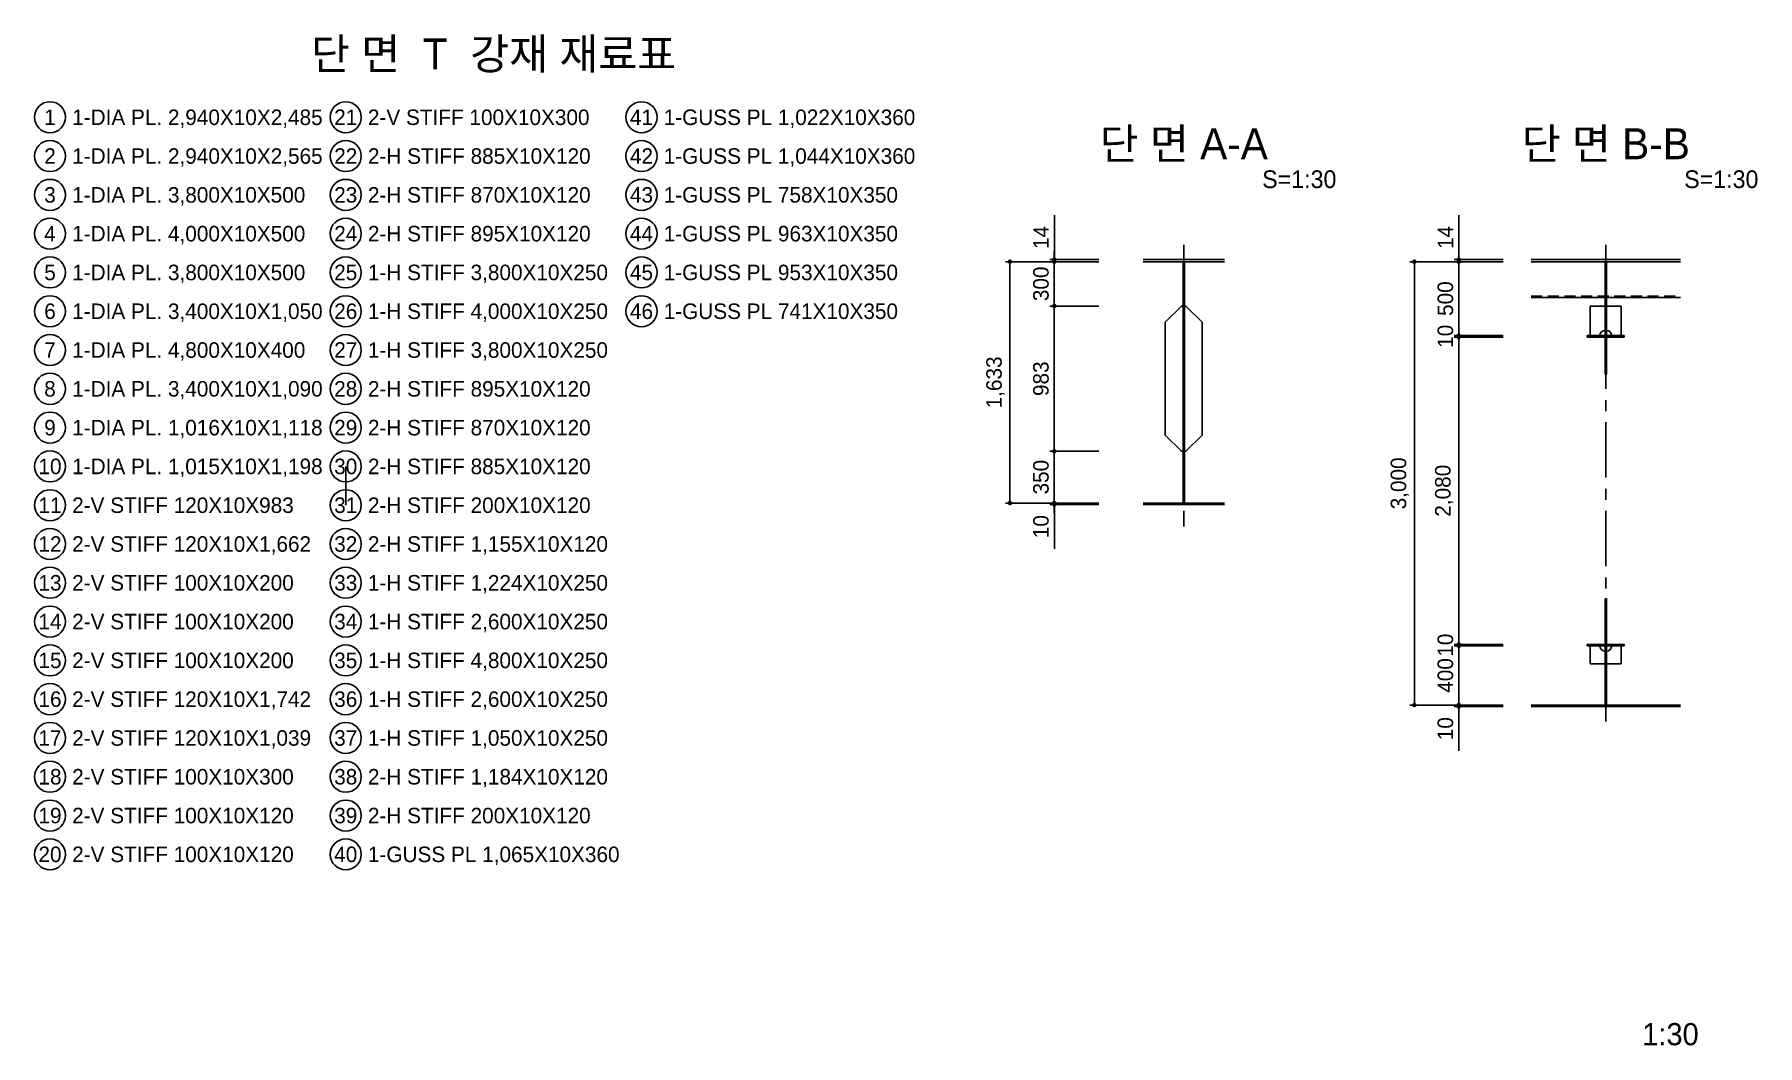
# Model space of a CAD drawing. Extents: x 2334 to 24789, y -25353 to -9366.
# Drawn here: x 2758 to 14411, y -25310 to -18468 of the extents above; entities that cross this region are included whole.
import ezdxf
from ezdxf.enums import TextEntityAlignment as Align

# ---------------------------------------------------------------- set-up
doc = ezdxf.new("R2010")
doc.units = 0
doc.header["$LTSCALE"] = 300
doc.linetypes.add('CENTER', pattern=[2, 1.25, -0.25, 0.25, -0.25])
doc.linetypes.add('HIDDEN', pattern=[0.375, 0.25, -0.125])
for name, color, linetype in [('CS-CNTL', 1, 'CENTER'), ('CS-DIML', 1, 'Continuous'), ('CS-LEAL', 1, 'Continuous'), ('CS-STEL-MAJR', 3, 'Continuous'), ('CS-STEL-MINR', 8, 'HIDDEN'), ('CS-TEXT2', 6, 'Continuous'), ('CS-TEXT3', 2, 'Continuous'), ('CS-TEXT4', 7, 'Continuous'), ('DIML', 1, 'Continuous'), ('와꾸', 7, 'Continuous')]:
    doc.layers.add(name, color=color, linetype=linetype)
doc.styles.add('HY견고딕', font='')
doc.styles.add('휴먼고딕', font='')
doc.styles.get('HY견고딕').set_extended_font_data('HYgtrE')
doc.styles.get('휴먼고딕').set_extended_font_data('휴먼고딕')
doc.dimstyles.new('일반도면_0001', dxfattribs={"dimtxt": 3.5, "dimasz": 1, "dimexe": 1, "dimexo": 5, "dimgap": 1.25, "dimtad": 1, "dimdec": 0, "dimzin": 0, "dimdsep": 46, "dimlunit": 6, "dimtxsty": '휴먼고딕', "dimblk": 'DOT', "dimcen": 0, "dimclrd": 1, "dimclre": 1, "dimclrt": 7, "dimadec": 0, "dimazin": 0, "dimtfac": 1, "dimtdec": 0, "dimtix": 1, "dimtmove": 2, "dimatfit": 3, "dimldrblk": 'NONE', "dimfxl": 1, "dimfrac": 2, "dimtolj": 1, "dimtzin": 0, "dimarcsym": 0})

# ---------------------------------------------------------------- blocks, each defined once
blk = doc.blocks.new('_Dot')
at = {"layer": 'DIML'}
blk.add_line((0, 0), (-1, 0), dxfattribs=at)
at = {"layer": 'DIML', "const_width": 0.5}
blk.add_lwpolyline([(-0.25, 0, 1), (0.25, 0, 1)], format="xyb", close=True, dxfattribs=at)
blk = doc.blocks.new('*D174')
at = {"layer": 'CS-DIML', "color": 1, "lineweight": -2, "transparency": 16777216}
for p, q in [((9955, -19992), (9625, -19992)), ((9955, -20006), (9625, -20006)), ((9655, -19962), (9655, -19932)), ((9655, -20006), (9655, -19992)), ((9655, -20036), (9655, -20066))]:
    blk.add_line(p, q, dxfattribs=at)
at = {"layer": 'Defpoints', "color": 0, "transparency": 16777216}
for p in [(9655, -19992), (9955, -19992), (9955, -20006)]:
    blk.add_point(p, dxfattribs=at)
at = {"layer": 'CS-DIML', "color": 1, "lineweight": -2, "transparency": 16777216, "xscale": 30, "yscale": 30, "zscale": 30}
for p, rotation in [((9655, -19992), 270), ((9655, -20006), 90)]:
    blk.add_blockref('_Dot', p, dxfattribs=dict(at, rotation=rotation))
at = {"layer": 'CS-DIML', "color": 7, "transparency": 16777216, "insert": (9565, -19842), "char_height": 105, "attachment_point": 5, "rotation": 90, "style": '휴먼고딕'}
blk.add_mtext('\\A1;14', dxfattribs=at)
blk = doc.blocks.new('_None')
blk = doc.blocks.new('*D175')
at = {"layer": 'CS-DIML', "color": 1, "lineweight": -2, "transparency": 16777216}
for p, q in [((9955, -20006), (9625, -20006)), ((9655, -20276), (9655, -20036)), ((9955, -20306), (9625, -20306))]:
    blk.add_line(p, q, dxfattribs=at)
at = {"layer": 'Defpoints', "color": 0, "transparency": 16777216}
for p in [(9655, -20006), (9955, -20006), (9955, -20306)]:
    blk.add_point(p, dxfattribs=at)
at = {"layer": 'CS-DIML', "color": 1, "lineweight": -2, "transparency": 16777216, "xscale": 30, "yscale": 30, "zscale": 30}
for p, rotation in [((9655, -20006), 90), ((9655, -20306), 270)]:
    blk.add_blockref('_Dot', p, dxfattribs=dict(at, rotation=rotation))
at = {"layer": 'CS-DIML', "color": 7, "transparency": 16777216, "insert": (9565, -20156), "char_height": 105, "attachment_point": 5, "rotation": 90, "style": '휴먼고딕'}
blk.add_mtext('\\A1;300', dxfattribs=at)
blk = doc.blocks.new('*D176')
at = {"layer": 'CS-DIML', "color": 1, "lineweight": -2, "transparency": 16777216}
for p, q in [((9955, -20306), (9625, -20306)), ((9655, -21259), (9655, -20336)), ((9955, -21289), (9625, -21289))]:
    blk.add_line(p, q, dxfattribs=at)
at = {"layer": 'Defpoints', "color": 0, "transparency": 16777216}
for p in [(9655, -20306), (9955, -20306), (9955, -21289)]:
    blk.add_point(p, dxfattribs=at)
at = {"layer": 'CS-DIML', "color": 1, "lineweight": -2, "transparency": 16777216, "xscale": 30, "yscale": 30, "zscale": 30}
for p, rotation in [((9655, -20306), 90), ((9655, -21289), 270)]:
    blk.add_blockref('_Dot', p, dxfattribs=dict(at, rotation=rotation))
at = {"layer": 'CS-DIML', "color": 7, "transparency": 16777216, "insert": (9565, -20798), "char_height": 105, "attachment_point": 5, "rotation": 90, "style": '휴먼고딕'}
blk.add_mtext('\\A1;983', dxfattribs=at)
blk = doc.blocks.new('*D177')
at = {"layer": 'CS-DIML', "color": 1, "lineweight": -2, "transparency": 16777216}
for p, q in [((9955, -21289), (9625, -21289)), ((9655, -21609), (9655, -21319)), ((9955, -21639), (9625, -21639))]:
    blk.add_line(p, q, dxfattribs=at)
at = {"layer": 'Defpoints', "color": 0, "transparency": 16777216}
for p in [(9655, -21289), (9955, -21289), (9955, -21639)]:
    blk.add_point(p, dxfattribs=at)
at = {"layer": 'CS-DIML', "color": 1, "lineweight": -2, "transparency": 16777216, "xscale": 30, "yscale": 30, "zscale": 30}
for p, rotation in [((9655, -21289), 90), ((9655, -21639), 270)]:
    blk.add_blockref('_Dot', p, dxfattribs=dict(at, rotation=rotation))
at = {"layer": 'CS-DIML', "color": 7, "transparency": 16777216, "insert": (9565, -21464), "char_height": 105, "attachment_point": 5, "rotation": 90, "style": '휴먼고딕'}
blk.add_mtext('\\A1;350', dxfattribs=at)
blk = doc.blocks.new('*D178')
at = {"layer": 'CS-DIML', "color": 1, "lineweight": -2, "transparency": 16777216}
for p, q in [((9955, -21639), (9625, -21639)), ((9955, -21649), (9625, -21649)), ((9655, -21609), (9655, -21579)), ((9655, -21649), (9655, -21639)), ((9655, -21679), (9655, -21709))]:
    blk.add_line(p, q, dxfattribs=at)
at = {"layer": 'Defpoints', "color": 0, "transparency": 16777216}
for p in [(9655, -21639), (9955, -21639), (9955, -21649)]:
    blk.add_point(p, dxfattribs=at)
at = {"layer": 'CS-DIML', "color": 1, "lineweight": -2, "transparency": 16777216, "xscale": 30, "yscale": 30, "zscale": 30}
for p, rotation in [((9655, -21639), 270), ((9655, -21649), 90)]:
    blk.add_blockref('_Dot', p, dxfattribs=dict(at, rotation=rotation))
at = {"layer": 'CS-DIML', "color": 7, "transparency": 16777216, "insert": (9565, -21799), "char_height": 105, "attachment_point": 5, "rotation": 90, "style": '휴먼고딕'}
blk.add_mtext('\\A1;10', dxfattribs=at)
blk = doc.blocks.new('*D179')
at = {"layer": 'CS-DIML', "color": 1, "lineweight": -2, "transparency": 16777216}
for p, q in [((9655, -20006), (9325, -20006)), ((9355, -21609), (9355, -20036)), ((9655, -21639), (9325, -21639))]:
    blk.add_line(p, q, dxfattribs=at)
at = {"layer": 'Defpoints', "color": 0, "transparency": 16777216}
for p in [(9355, -20006), (9655, -20006), (9655, -21639)]:
    blk.add_point(p, dxfattribs=at)
at = {"layer": 'CS-DIML', "color": 1, "lineweight": -2, "transparency": 16777216, "xscale": 30, "yscale": 30, "zscale": 30}
for p, rotation in [((9355, -20006), 90), ((9355, -21639), 270)]:
    blk.add_blockref('_Dot', p, dxfattribs=dict(at, rotation=rotation))
at = {"layer": 'CS-DIML', "color": 7, "transparency": 16777216, "insert": (9257, -20823), "char_height": 105, "attachment_point": 5, "rotation": 90, "style": '휴먼고딕'}
blk.add_mtext('\\A1;1,633', dxfattribs=at)
blk = doc.blocks.new('*D186')
at = {"layer": 'CS-DIML', "color": 1, "lineweight": -2, "transparency": 16777216}
for p, q in [((12690, -19992), (12360, -19992)), ((12690, -20006), (12360, -20006)), ((12390, -19962), (12390, -19932)), ((12390, -20006), (12390, -19992)), ((12390, -20036), (12390, -20066))]:
    blk.add_line(p, q, dxfattribs=at)
at = {"layer": 'Defpoints', "color": 0, "transparency": 16777216}
for p in [(12390, -19992), (12690, -19992), (12690, -20006)]:
    blk.add_point(p, dxfattribs=at)
at = {"layer": 'CS-DIML', "color": 1, "lineweight": -2, "transparency": 16777216, "xscale": 30, "yscale": 30, "zscale": 30}
for p, rotation in [((12390, -19992), 270), ((12390, -20006), 90)]:
    blk.add_blockref('_Dot', p, dxfattribs=dict(at, rotation=rotation))
at = {"layer": 'CS-DIML', "color": 7, "transparency": 16777216, "insert": (12300, -19842), "char_height": 105, "attachment_point": 5, "rotation": 90, "style": '휴먼고딕'}
blk.add_mtext('\\A1;14', dxfattribs=at)
blk = doc.blocks.new('*D187')
at = {"layer": 'CS-DIML', "color": 1, "lineweight": -2, "transparency": 16777216}
for p, q in [((12690, -20006), (12360, -20006)), ((12390, -20476), (12390, -20036)), ((12690, -20506), (12360, -20506))]:
    blk.add_line(p, q, dxfattribs=at)
at = {"layer": 'Defpoints', "color": 0, "transparency": 16777216}
for p in [(12390, -20006), (12690, -20006), (12690, -20506)]:
    blk.add_point(p, dxfattribs=at)
at = {"layer": 'CS-DIML', "color": 1, "lineweight": -2, "transparency": 16777216, "xscale": 30, "yscale": 30, "zscale": 30}
for p, rotation in [((12390, -20006), 90), ((12390, -20506), 270)]:
    blk.add_blockref('_Dot', p, dxfattribs=dict(at, rotation=rotation))
at = {"layer": 'CS-DIML', "color": 7, "transparency": 16777216, "insert": (12300, -20256), "char_height": 105, "attachment_point": 5, "rotation": 90, "style": '휴먼고딕'}
blk.add_mtext('\\A1;500', dxfattribs=at)
blk = doc.blocks.new('*D188')
at = {"layer": 'CS-DIML', "color": 1, "lineweight": -2, "transparency": 16777216}
for p, q in [((12690, -20516), (12360, -20516)), ((12390, -22566), (12390, -20546)), ((12690, -22596), (12360, -22596))]:
    blk.add_line(p, q, dxfattribs=at)
at = {"layer": 'Defpoints', "color": 0, "transparency": 16777216}
for p in [(12390, -20516), (12690, -20516), (12690, -22596)]:
    blk.add_point(p, dxfattribs=at)
at = {"layer": 'CS-DIML', "color": 1, "lineweight": -2, "transparency": 16777216, "xscale": 30, "yscale": 30, "zscale": 30}
for p, rotation in [((12390, -20516), 90), ((12390, -22596), 270)]:
    blk.add_blockref('_Dot', p, dxfattribs=dict(at, rotation=rotation))
at = {"layer": 'CS-DIML', "color": 7, "transparency": 16777216, "insert": (12292, -21556), "char_height": 105, "attachment_point": 5, "rotation": 90, "style": '휴먼고딕'}
blk.add_mtext('\\A1;2,080', dxfattribs=at)
blk = doc.blocks.new('*D189')
at = {"layer": 'CS-DIML', "color": 1, "lineweight": -2, "transparency": 16777216}
for p, q in [((12690, -22606), (12360, -22606)), ((12390, -22976), (12390, -22636)), ((12690, -23006), (12360, -23006))]:
    blk.add_line(p, q, dxfattribs=at)
at = {"layer": 'Defpoints', "color": 0, "transparency": 16777216}
for p in [(12390, -22606), (12690, -22606), (12690, -23006)]:
    blk.add_point(p, dxfattribs=at)
at = {"layer": 'CS-DIML', "color": 1, "lineweight": -2, "transparency": 16777216, "xscale": 30, "yscale": 30, "zscale": 30}
for p, rotation in [((12390, -22606), 90), ((12390, -23006), 270)]:
    blk.add_blockref('_Dot', p, dxfattribs=dict(at, rotation=rotation))
at = {"layer": 'CS-DIML', "color": 7, "transparency": 16777216, "insert": (12300, -22806), "char_height": 105, "attachment_point": 5, "rotation": 90, "style": '휴먼고딕'}
blk.add_mtext('\\A1;400', dxfattribs=at)
blk = doc.blocks.new('*D190')
at = {"layer": 'CS-DIML', "color": 1, "lineweight": -2, "transparency": 16777216}
for p, q in [((12390, -22976), (12390, -22946)), ((12690, -23006), (12360, -23006)), ((12690, -23016), (12360, -23016)), ((12390, -23016), (12390, -23006)), ((12390, -23046), (12390, -23076))]:
    blk.add_line(p, q, dxfattribs=at)
at = {"layer": 'Defpoints', "color": 0, "transparency": 16777216}
for p in [(12390, -23006), (12690, -23006), (12690, -23016)]:
    blk.add_point(p, dxfattribs=at)
at = {"layer": 'CS-DIML', "color": 1, "lineweight": -2, "transparency": 16777216, "xscale": 30, "yscale": 30, "zscale": 30}
for p, rotation in [((12390, -23006), 270), ((12390, -23016), 90)]:
    blk.add_blockref('_Dot', p, dxfattribs=dict(at, rotation=rotation))
at = {"layer": 'CS-DIML', "color": 7, "transparency": 16777216, "insert": (12300, -23166), "char_height": 105, "attachment_point": 5, "rotation": 90, "style": '휴먼고딕'}
blk.add_mtext('\\A1;10', dxfattribs=at)
blk = doc.blocks.new('*D191')
at = {"layer": 'CS-DIML', "color": 1, "lineweight": -2, "transparency": 16777216}
for p, q in [((12390, -20006), (12060, -20006)), ((12090, -22976), (12090, -20036)), ((12390, -23006), (12060, -23006))]:
    blk.add_line(p, q, dxfattribs=at)
at = {"layer": 'Defpoints', "color": 0, "transparency": 16777216}
for p in [(12090, -20006), (12390, -20006), (12390, -23006)]:
    blk.add_point(p, dxfattribs=at)
at = {"layer": 'CS-DIML', "color": 1, "lineweight": -2, "transparency": 16777216, "xscale": 30, "yscale": 30, "zscale": 30}
for p, rotation in [((12090, -20006), 90), ((12090, -23006), 270)]:
    blk.add_blockref('_Dot', p, dxfattribs=dict(at, rotation=rotation))
at = {"layer": 'CS-DIML', "color": 7, "transparency": 16777216, "insert": (11992, -21506), "char_height": 105, "attachment_point": 5, "rotation": 90, "style": '휴먼고딕'}
blk.add_mtext('\\A1;3,000', dxfattribs=at)
blk = doc.blocks.new('*D192')
at = {"layer": 'CS-DIML', "color": 1, "lineweight": -2, "transparency": 16777216}
for p, q in [((12690, -20506), (12360, -20506)), ((12390, -20476), (12390, -20446)), ((12390, -20516), (12390, -20506)), ((12690, -20516), (12360, -20516)), ((12390, -20546), (12390, -20576))]:
    blk.add_line(p, q, dxfattribs=at)
at = {"layer": 'Defpoints', "color": 0, "transparency": 16777216}
for p in [(12390, -20506), (12690, -20506), (12690, -20516)]:
    blk.add_point(p, dxfattribs=at)
at = {"layer": 'CS-DIML', "color": 1, "lineweight": -2, "transparency": 16777216, "xscale": 30, "yscale": 30, "zscale": 30}
for p, rotation in [((12390, -20506), 270), ((12390, -20516), 90)]:
    blk.add_blockref('_Dot', p, dxfattribs=dict(at, rotation=rotation))
at = {"layer": 'CS-DIML', "color": 7, "transparency": 16777216, "insert": (12300, -20511), "char_height": 105, "attachment_point": 5, "rotation": 90, "style": '휴먼고딕'}
blk.add_mtext('\\A1;10', dxfattribs=at)
blk = doc.blocks.new('*D193')
at = {"layer": 'CS-DIML', "color": 1, "lineweight": -2, "transparency": 16777216}
for p, q in [((12690, -22596), (12360, -22596)), ((12390, -22566), (12390, -22536)), ((12390, -22606), (12390, -22596)), ((12690, -22606), (12360, -22606)), ((12390, -22636), (12390, -22666))]:
    blk.add_line(p, q, dxfattribs=at)
at = {"layer": 'Defpoints', "color": 0, "transparency": 16777216}
for p in [(12390, -22596), (12690, -22596), (12690, -22606)]:
    blk.add_point(p, dxfattribs=at)
at = {"layer": 'CS-DIML', "color": 1, "lineweight": -2, "transparency": 16777216, "xscale": 30, "yscale": 30, "zscale": 30}
for p, rotation in [((12390, -22596), 270), ((12390, -22606), 90)]:
    blk.add_blockref('_Dot', p, dxfattribs=dict(at, rotation=rotation))
at = {"layer": 'CS-DIML', "color": 7, "transparency": 16777216, "insert": (12300, -22601), "char_height": 105, "attachment_point": 5, "rotation": 90, "style": '휴먼고딕'}
blk.add_mtext('\\A1;10', dxfattribs=at)

msp = doc.modelspace()

# ---------------------------------------------------------------- linework, layer by layer
at = {"layer": 'CS-CNTL'}
for p, q in [((10530.3, -19892.4), (10530.3, -21799.1)), ((13384.2, -19892.4), (13384.2, -23116.4))]:
    msp.add_line(p, q, dxfattribs=at)
at = {"layer": 'CS-DIML'}
for p, q in [((9655.3, -19992.4), (9655.3, -19692.4)), ((12390, -19992.4), (12390, -19692.4)), ((9655.3, -21949.1), (9655.3, -21649.1)), ((12390, -23316.4), (12390, -23016.4))]:
    msp.add_line(p, q, dxfattribs=at)
at = {"layer": 'CS-LEAL'}
for centre in [(2863.4, -19028.9), (4863.4, -19028.9), (6863.4, -19028.9), (2863.4, -19291.4), (4863.4, -19291.4), (6863.4, -19291.4), (2863.4, -19553.9), (4863.4, -19553.9), (6863.4, -19553.9), (2863.4, -19816.4), (4863.4, -19816.4), (6863.4, -19816.4), (2863.4, -20078.9), (4863.4, -20078.9), (6863.4, -20078.9), (2863.4, -20341.4), (4863.4, -20341.4), (6863.4, -20341.4), (2863.4, -20603.9), (4863.4, -20603.9), (2863.4, -20866.4), (4863.4, -20866.4), (2863.4, -21128.9), (4863.4, -21128.9), (2863.4, -21391.4), (4863.4, -21391.4), (2863.4, -21653.9), (4863.4, -21653.9), (2863.4, -21916.4), (4863.4, -21916.4), (2863.4, -22178.9), (4863.4, -22178.9), (2863.4, -22441.4), (4863.4, -22441.4), (2863.4, -22703.9), (4863.4, -22703.9), (2863.4, -22966.4), (4863.4, -22966.4), (2863.4, -23228.9), (4863.4, -23228.9), (2863.4, -23491.4), (4863.4, -23491.4), (2863.4, -23753.9), (4863.4, -23753.9), (2863.4, -24016.4), (4863.4, -24016.4)]:
    msp.add_circle(centre, 105, dxfattribs=at)
at = {"layer": 'CS-STEL-MAJR'}
for p, q in [((10805.3, -19992.4), (10255.3, -19992.4)), ((10805.3, -20006.4), (10255.3, -20006.4)), ((10525.3, -20006.4), (10525.3, -21639.1)), ((10535.3, -20006.4), (10535.3, -21639.1)), ((12879.2, -19992.4), (13889.2, -19992.4)), ((12879.2, -20006.4), (13889.2, -20006.4)), ((13379.2, -20006.4), (13379.2, -20506.4)), ((13389.2, -20006.4), (13389.2, -20506.4)), ((12879.2, -20248.4), (13889.2, -20248.4)), ((10515.3, -20306.4), (10405.3, -20416.4)), ((10525.3, -20306.4), (10515.3, -20306.4)), ((10545.3, -20306.4), (10535.3, -20306.4)), ((10545.3, -20306.4), (10655.3, -20416.4)), ((13279.2, -20306.4), (13279.2, -20506.4)), ((13279.2, -20306.4), (13379.2, -20306.4)), ((13389.2, -20306.4), (13489.2, -20306.4)), ((13489.2, -20306.4), (13489.2, -20506.4)), ((10405.3, -20416.4), (10405.3, -21179.1)), ((10655.3, -20416.4), (10655.3, -21179.1)), ((13259.2, -20506.4), (13509.2, -20506.4)), ((13259.2, -20506.4), (13259.2, -20516.4)), ((13509.2, -20506.4), (13509.2, -20516.4)), ((13259.2, -20516.4), (13509.2, -20516.4)), ((10515.3, -21289.1), (10405.3, -21179.1)), ((10545.3, -21289.1), (10655.3, -21179.1)), ((10525.3, -21289.1), (10515.3, -21289.1)), ((10545.3, -21289.1), (10535.3, -21289.1)), ((10805.3, -21639.1), (10255.3, -21639.1)), ((10805.3, -21649.1), (10255.3, -21649.1)), ((13259.2, -22596.4), (13509.2, -22596.4)), ((13259.2, -22596.4), (13259.2, -22606.4)), ((13509.2, -22596.4), (13509.2, -22606.4)), ((13259.2, -22606.4), (13509.2, -22606.4)), ((13279.2, -22606.4), (13279.2, -22726.4)), ((13379.2, -22606.4), (13379.2, -23006.4)), ((13389.2, -22606.4), (13389.2, -23006.4)), ((13489.2, -22606.4), (13489.2, -22726.4)), ((13279.2, -22726.4), (13489.2, -22726.4)), ((12879.2, -23006.4), (13889.2, -23006.4)), ((12879.2, -23016.4), (13889.2, -23016.4))]:
    msp.add_line(p, q, dxfattribs=at)
for points in [[(13379.2, -20516.4), (13389.2, -20516.4), (13389.2, -20766.4), (13379.2, -20766.4)], [(13379.2, -22286.4), (13389.2, -22286.4), (13389.2, -22596.4), (13379.2, -22596.4)]]:
    msp.add_lwpolyline(points, close=True, dxfattribs=at)
for centre, start, end in [((13379.2, -20506.4), 90, 180), ((13389.2, -20506.4), 0, 90), ((13379.2, -22606.4), 180, 270), ((13389.2, -22606.4), 270, 0)]:
    msp.add_arc(centre, 35, start, end, dxfattribs=at)
at = {"layer": 'CS-STEL-MINR'}
msp.add_line((12879.2, -20240.4), (13889.2, -20240.4), dxfattribs=at)
at = {"layer": 'CS-TEXT4'}
msp.add_line((4863.4, -21391.4), (4863.4, -21653.9), dxfattribs=at)

# ---------------------------------------------------------------- texts
at = {"layer": 'CS-TEXT2', "style": 'HY견고딕'}
for s, p in [('단 면  T  강재 재료표', (5863.4, -18600.3)), ('단 면 A-A', (10530.3, -19208.1)), ('단 면 B-B', (13384.2, -19208.1))]:
    msp.add_text(s, height=210, dxfattribs=at).set_placement(p, align=Align.MIDDLE_CENTER)
at = {"layer": 'CS-TEXT3', "style": 'HY견고딕'}
for p in [(11060.8, -19448.1), (13914.7, -19448.1)]:
    msp.add_text('S=1:30', height=120, dxfattribs=at).set_placement(p, align=Align.MIDDLE_LEFT)
at = {"layer": 'CS-TEXT4', "style": '휴먼고딕'}
for s, p in [('1', (2863.4, -19028.9)), ('21', (4863.4, -19028.9)), ('41', (6863.4, -19028.9)), ('2', (2863.4, -19291.4)), ('22', (4863.4, -19291.4)), ('42', (6863.4, -19291.4)), ('3', (2863.4, -19553.9)), ('23', (4863.4, -19553.9)), ('43', (6863.4, -19553.9)), ('4', (2863.4, -19816.4)), ('24', (4863.4, -19816.4)), ('44', (6863.4, -19816.4)), ('5', (2863.4, -20078.9)), ('25', (4863.4, -20078.9)), ('45', (6863.4, -20078.9)), ('6', (2863.4, -20341.4)), ('26', (4863.4, -20341.4)), ('46', (6863.4, -20341.4)), ('7', (2863.4, -20603.9)), ('27', (4863.4, -20603.9)), ('8', (2863.4, -20866.4)), ('28', (4863.4, -20866.4)), ('9', (2863.4, -21128.9)), ('29', (4863.4, -21128.9)), ('10', (2863.4, -21391.4)), ('30', (4863.4, -21391.4)), ('11', (2863.4, -21653.9)), ('31', (4863.4, -21653.9)), ('12', (2863.4, -21916.4)), ('32', (4863.4, -21916.4)), ('13', (2863.4, -22178.9)), ('33', (4863.4, -22178.9)), ('14', (2863.4, -22441.4)), ('34', (4863.4, -22441.4)), ('15', (2863.4, -22703.9)), ('35', (4863.4, -22703.9)), ('16', (2863.4, -22966.4)), ('36', (4863.4, -22966.4)), ('17', (2863.4, -23228.9)), ('37', (4863.4, -23228.9)), ('18', (2863.4, -23491.4)), ('38', (4863.4, -23491.4)), ('19', (2863.4, -23753.9)), ('39', (4863.4, -23753.9)), ('20', (2863.4, -24016.4)), ('40', (4863.4, -24016.4))]:
    msp.add_text(s, height=105, dxfattribs=at).set_placement(p, align=Align.MIDDLE_CENTER)
for s, p in [('1-DIA PL. 2,940X10X2,485', (3013.4, -19028.9)), ('2-V STIFF 100X10X300', (5013.4, -19028.9)), ('1-GUSS PL 1,022X10X360', (7013.4, -19028.9)), ('1-DIA PL. 2,940X10X2,565', (3013.4, -19291.4)), ('2-H STIFF 885X10X120', (5013.4, -19291.4)), ('1-GUSS PL 1,044X10X360', (7013.4, -19291.4)), ('1-DIA PL. 3,800X10X500', (3013.4, -19553.9)), ('2-H STIFF 870X10X120', (5013.4, -19553.9)), ('1-GUSS PL 758X10X350', (7013.4, -19553.9)), ('1-DIA PL. 4,000X10X500', (3013.4, -19816.4)), ('2-H STIFF 895X10X120', (5013.4, -19816.4)), ('1-GUSS PL 963X10X350', (7013.4, -19816.4)), ('1-DIA PL. 3,800X10X500', (3013.4, -20078.9)), ('1-H STIFF 3,800X10X250', (5013.4, -20078.9)), ('1-GUSS PL 953X10X350', (7013.4, -20078.9)), ('1-DIA PL. 3,400X10X1,050', (3013.4, -20341.4)), ('1-H STIFF 4,000X10X250', (5013.4, -20341.4)), ('1-GUSS PL 741X10X350', (7013.4, -20341.4)), ('1-DIA PL. 4,800X10X400', (3013.4, -20603.9)), ('1-H STIFF 3,800X10X250', (5013.4, -20603.9)), ('1-DIA PL. 3,400X10X1,090', (3013.4, -20866.4)), ('2-H STIFF 895X10X120', (5013.4, -20866.4)), ('1-DIA PL. 1,016X10X1,118', (3013.4, -21128.9)), ('2-H STIFF 870X10X120', (5013.4, -21128.9)), ('1-DIA PL. 1,015X10X1,198', (3013.4, -21391.4)), ('2-H STIFF 885X10X120', (5013.4, -21391.4)), ('2-V STIFF 120X10X983', (3013.4, -21653.9)), ('2-H STIFF 200X10X120', (5013.4, -21653.9)), ('2-V STIFF 120X10X1,662', (3013.4, -21916.4)), ('2-H STIFF 1,155X10X120', (5013.4, -21916.4)), ('2-V STIFF 100X10X200', (3013.4, -22178.9)), ('1-H STIFF 1,224X10X250', (5013.4, -22178.9)), ('2-V STIFF 100X10X200', (3013.4, -22441.4)), ('1-H STIFF 2,600X10X250', (5013.4, -22441.4)), ('2-V STIFF 100X10X200', (3013.4, -22703.9)), ('1-H STIFF 4,800X10X250', (5013.4, -22703.9)), ('2-V STIFF 120X10X1,742', (3013.4, -22966.4)), ('1-H STIFF 2,600X10X250', (5013.4, -22966.4)), ('2-V STIFF 120X10X1,039', (3013.4, -23228.9)), ('1-H STIFF 1,050X10X250', (5013.4, -23228.9)), ('2-V STIFF 100X10X300', (3013.4, -23491.4)), ('2-H STIFF 1,184X10X120', (5013.4, -23491.4)), ('2-V STIFF 100X10X120', (3013.4, -23753.9)), ('2-H STIFF 200X10X120', (5013.4, -23753.9)), ('2-V STIFF 100X10X120', (3013.4, -24016.4)), ('1-GUSS PL 1,065X10X360', (5013.4, -24016.4))]:
    msp.add_text(s, height=105, dxfattribs=at).set_placement(p, align=Align.MIDDLE_LEFT)
at = {"layer": '와꾸', "linetype": 'Continuous', "style": 'HY견고딕'}
msp.add_text('1:30', height=150, dxfattribs=at).set_placement((13821.8, -25233.2), align=Align.MIDDLE_CENTER)

# ---------------------------------------------------------------- dimensions: what is measured, and where the dimension line sits
at = {"layer": 'CS-DIML'}
for base, p1, p2, picture, middle in [((9655.3, -19992.4), (9955.3, -20006.4), (9955.3, -19992.4), '*D174', (9565.3, -19842.4)), ((12390, -19992.4), (12690, -20006.4), (12690, -19992.4), '*D186', (12300, -19842.4)), ((9655.3, -21639.1), (9955.3, -21649.1), (9955.3, -21639.1), '*D178', (9565, -21799.1)), ((12390, -23006.4), (12690, -23016.4), (12690, -23006.4), '*D190', (12299.7, -23166.4))]:
    dim = msp.add_linear_dim(base=base, p1=p1, p2=p2, angle=90, dimstyle='일반도면_0001', override={"dimscale": 30, "dimexo": 0}, dxfattribs=at)
    dim.commit()
    dim.dimension.update_dxf_attribs({"geometry": picture, "text_midpoint": middle, "dimtype": 160})
for base, p1, p2, picture, middle in [((9355.3, -20006.4), (9655.3, -21639.1), (9655.3, -20006.4), '*D179', (9257.2, -20822.8)), ((9655.3, -20006.4), (9955.3, -20306.4), (9955.3, -20006.4), '*D175', (9565, -20156.4)), ((12090, -20006.4), (12390, -23006.4), (12390, -20006.4), '*D191', (11991.9, -21506.4)), ((12390, -20006.4), (12690, -20506.4), (12690, -20006.4), '*D187', (12299.7, -20256.4)), ((9655.3, -20306.4), (9955.3, -21289.1), (9955.3, -20306.4), '*D176', (9565.3, -20797.8)), ((12390, -20516.4), (12690, -22596.4), (12690, -20516.4), '*D188', (12291.9, -21556.4)), ((12390, -20506.4), (12690, -20516.4), (12690, -20506.4), '*D192', (12299.7, -20511.4)), ((9655.3, -21289.1), (9955.3, -21639.1), (9955.3, -21289.1), '*D177', (9565, -21464.1)), ((12390, -22596.4), (12690, -22606.4), (12690, -22596.4), '*D193', (12299.7, -22601.4)), ((12390, -22606.4), (12690, -23006.4), (12690, -22606.4), '*D189', (12299.7, -22806.4))]:
    dim = msp.add_linear_dim(base=base, p1=p1, p2=p2, angle=90, dimstyle='일반도면_0001', override={"dimscale": 30, "dimexo": 0}, dxfattribs=at)
    dim.commit()
    dim.dimension.update_dxf_attribs({"geometry": picture, "text_midpoint": middle})

doc.saveas('drawing.dxf')
